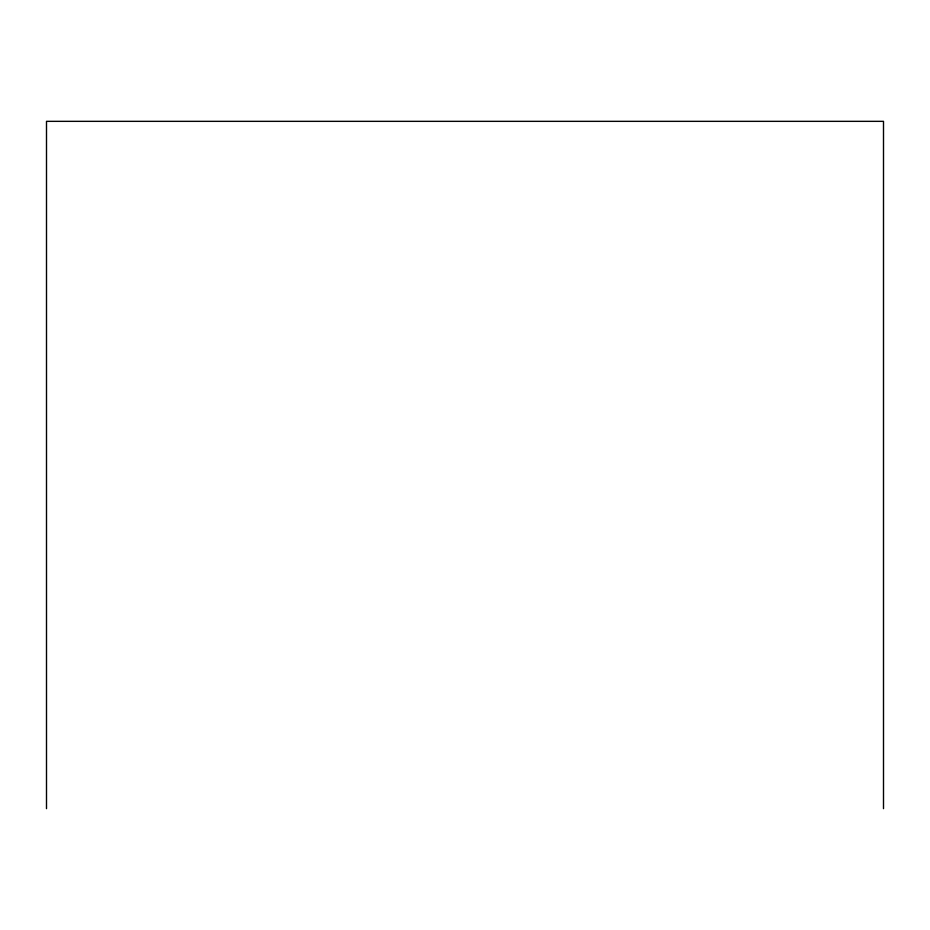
<?xml version="1.0" encoding="UTF-8"?>
<svg xmlns="http://www.w3.org/2000/svg" width="930" height="930" viewBox="0 0 930 930"><rect width="100%" height="100%" fill="white"/><g stroke="black" fill="none" stroke-linecap="round" stroke-linejoin="round"><path stroke-width="1.4" d="M883.5 808.658L883.5 121.342L46.5 121.342L46.5 808.658"/></g></svg>
